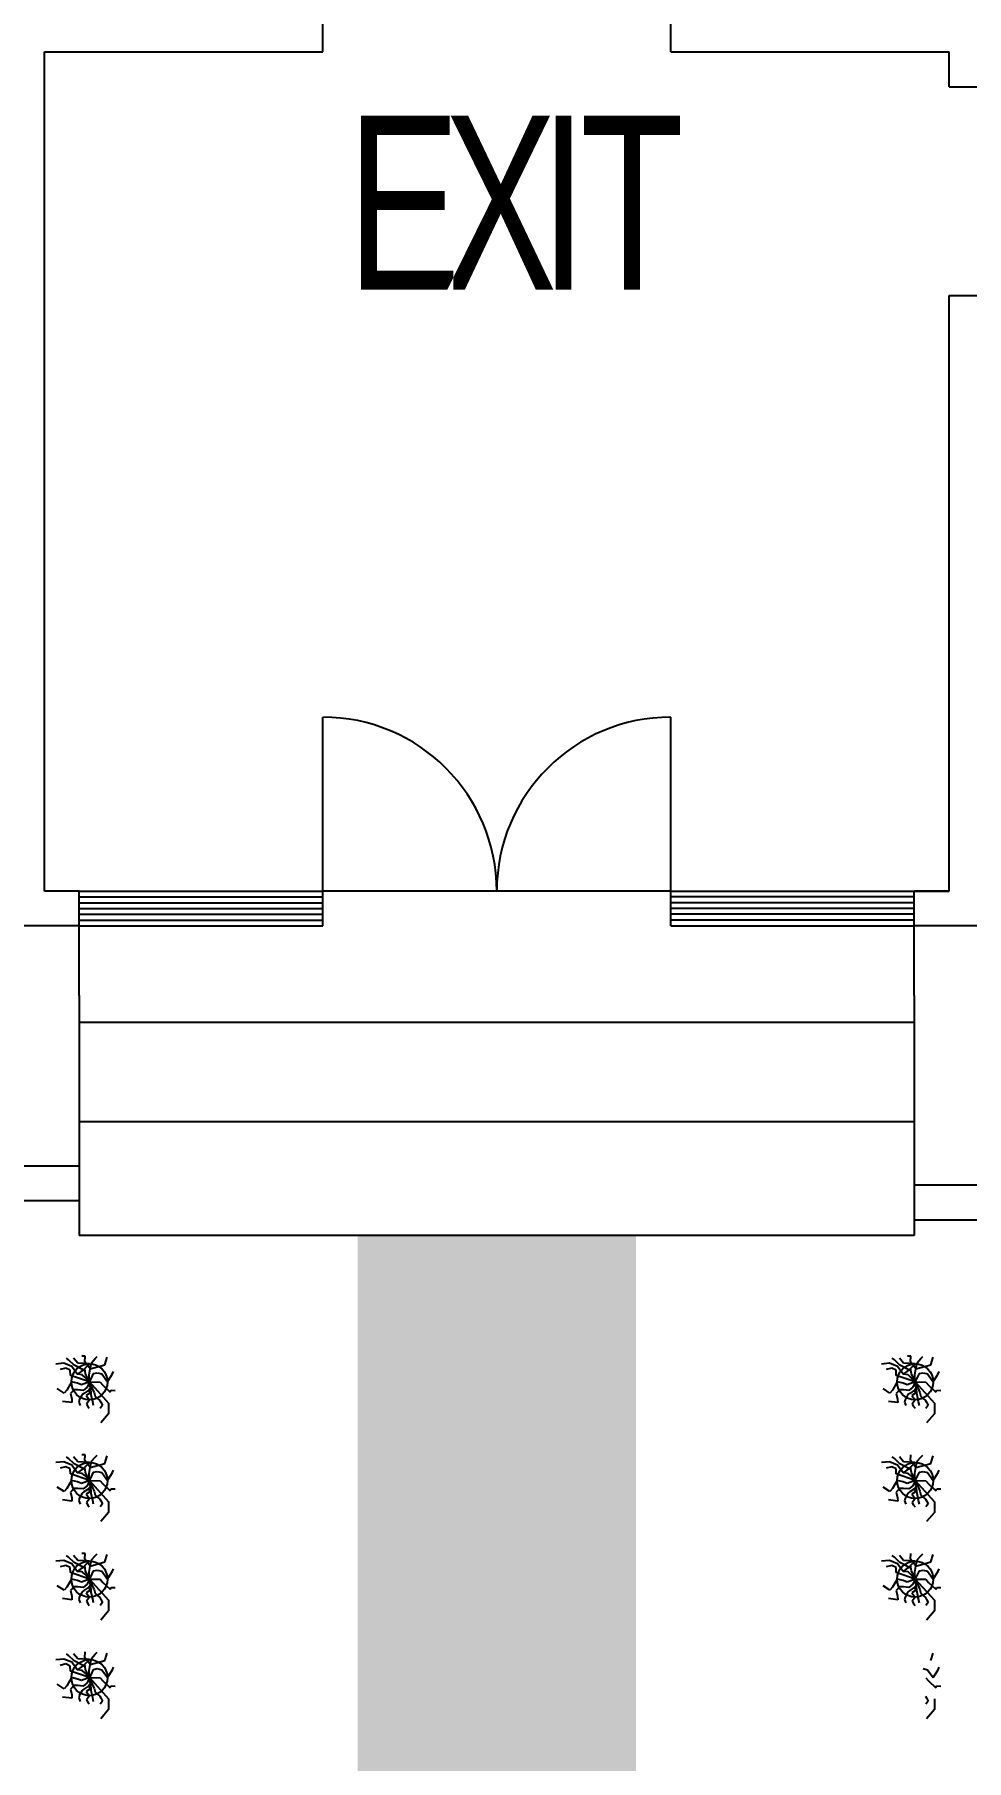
# Model space of a CAD drawing. Header units: inches. Extents: x 8624 to 20537, y 780 to 7738.
# Drawn here: x 17703.2 to 17864, y 1469.7 to 1767.3 of the extents above; entities that cross this region are included whole.
import ezdxf

# ---------------------------------------------------------------- set-up
doc = ezdxf.new("R2010")
doc.units = ezdxf.units.IN
doc.header["$MEASUREMENT"] = 0
doc.styles.get("Standard").update_dxf_attribs({"font": 'arial.ttf'})

msp = doc.modelspace()

# ---------------------------------------------------------------- hatches: boundary and pattern name
h = msp.add_hatch()
h.set_pattern_fill('GRAVEL', color=4, scale=10)
h.set_pattern_definition([(228.012788, (13431.6566, 10), (-80, -90), [1.34536, -133.19088]), (184.969741, (13430.75658, 9), (120, 10), [2.30868, -228.559248]), (132.510447, (13428.4566, 8.8), (100, -110), [1.62788, -161.160326]), (267.273689, (13424.5566, 6.3), (10, 200), [2.10238, -208.13558]), (292.833654, (13424.4566, 4.2), (-50, 120), [2.06155, -204.093731]), (357.273689, (13425.2566, 2.3), (-200, 10), [2.10238, -208.13558]), (37.6942405, (13427.35658, 2.2), (-130, -100), [2.78029, -275.248485]), (72.255328, (13429.55658, 3.9), (70, 220), [2.62488, -259.863215]), (121.429566, (13430.3566, 6.4), (-80, 130), [2.1095, -208.840731]), (175.236358, (13429.2566, 8.2), (110, -10), [2.40832, -118.007626]), (222.397438, (13426.85658, 8.4), (-120, -110), [3.11448, -308.33375]), (138.814075, (13434.4566, 6.2), (-70, 60), [1.06301, -105.238448]), (171.469234, (13433.6566, 6.9), (130, -20), [2.02237, -200.215114]), (225, (13431.6566, 7.2), (-1e-15, -10), [1.41421, -12.727926]), (203.19859, (13430.9566, 8.4), (50, 20), [0.76158, -75.39615]), (291.80141, (13430.2566, 8.1), (-10, 30), [1.07703, -52.774618]), (30.963757, (13430.6566, 7.1), (30, 20), [1.74929, -56.56023]), (161.56505, (13432.1566, 8), (20, -10), [1.26491, -30.357867]), (16.38954, (13424.4566, 8.1), (100, 30), [1.772, -175.428451]), (70.346176, (13426.1566, 8.6), (-40, -110), [1.48661, -147.174077]), (293.19859, (13432.1566, 10), (-20, 50), [1.52315, -74.63458]), (343.61046, (13432.7566, 8.6), (-100, 30), [1.772, -175.428451]), (339.443955, (13424.4566, 1.9), (-50, 20), [1.7088, -83.731237]), (294.77514, (13426.0566, 1.3), (-50, 110), [1.43178, -141.74643]), (66.80141, (13432.2566, 0), (20, 50), [1.52315, -74.63458]), (17.354025, (13432.8566, 1.4), (-130, -40), [1.67631, -165.954236]), (69.443955, (13427.3566, 0), (-20, -50), [0.8544, -84.585637]), (101.309932, (13431.6566, 0), (-10, 40), [0.5099, -50.480295]), (165.963757, (13431.5566, 0.5), (30, -10), [2.06155, -39.169506]), (186.009006, (13429.5566, 1), (100, 10), [1.9105, -189.139232]), (303.69007, (13430.6566, 6.2), (-10, 20), [1.44222, -34.613293]), (353.157227, (13431.45658, 5), (170, -20), [2.51794, -249.275626]), (60.945396, (13433.9566, 4.7), (-40, -70), [1.02956, -101.926741]), (90, (13434.457, 5.6), (-10, 10), [0.6, -9.4]), (120.256437, (13429.3566, 1.3), (40, -70), [1.38924, -137.5352]), (48.012788, (13428.6566, 2.5), (80, 90), [2.69072, -131.84552]), (0, (13430.457, 4.5), (10, 10), [2.6, -7.4]), (325.304846, (13433.0566, 4.5), (100, -70), [1.58114, -156.532743]), (254.054604, (13434.3566, 3.6), (-10, -40), [1.45602, -71.345079]), (207.645975, (13433.95658, 2.2), (-190, -100), [2.37065, -234.694742]), (175.426079, (13431.85658, 1.1), (-130, 10), [2.50799, -248.290734])])
h.paths.add_polyline_path([(17806.96, 1560.2), (17758.96, 1560.2), (17758.96, 1334.5), (17806.96, 1334.5)])

# ---------------------------------------------------------------- linework, layer by layer
for p, q in [((17752.96, 1764.32), (17752.96, 1770.32)), ((17812.96, 1764.32), (17812.96, 1770.32)), ((17704.96, 1619.61), (17704.96, 1764.32)), ((17704.96, 1764.32), (17752.96, 1764.32)), ((17812.96, 1764.32), (17860.96, 1764.32)), ((17860.96, 1758.32), (17860.96, 1764.32)), ((17860.96, 1758.32), (17866.96, 1758.32)), ((17860.96, 1619.61), (17860.96, 1722.32)), ((17860.96, 1722.32), (17866.96, 1722.32)), ((17710.96, 1619.61), (17704.96, 1619.61)), ((17710.96, 1619.61), (17704.96, 1619.61)), ((17710.96, 1619.61), (17752.96, 1619.61)), ((17710.96, 1613.61), (17710.96, 1619.61)), ((17752.96, 1613.61), (17752.96, 1619.61)), ((17812.96, 1613.61), (17812.96, 1619.61)), ((17812.96, 1619.61), (17857.96, 1619.61)), ((17860.96, 1619.61), (17854.96, 1619.61)), ((17854.96, 1619.61), (17860.96, 1619.61)), ((17854.96, 1613.61), (17854.96, 1619.61)), ((17710.96, 1618.61), (17752.96, 1618.61)), ((17710.96, 1617.61), (17752.96, 1617.61)), ((17710.96, 1616.61), (17752.96, 1616.61)), ((17854.96, 1618.61), (17812.96, 1618.61)), ((17854.96, 1617.61), (17812.96, 1617.61)), ((17854.96, 1616.61), (17812.96, 1616.61)), ((17710.96, 1613.61), (17536.96, 1613.61)), ((17710.96, 1615.61), (17752.96, 1615.61)), ((17710.96, 1614.61), (17752.96, 1614.61)), ((17710.96, 1601.61), (17710.96, 1613.61)), ((17710.96, 1613.61), (17752.96, 1613.61)), ((17854.96, 1615.61), (17812.96, 1615.61)), ((17854.96, 1614.61), (17812.96, 1614.61)), ((17812.96, 1613.61), (17854.96, 1613.61)), ((18034.96, 1613.61), (17854.96, 1613.61)), ((17854.96, 1601.61), (17854.96, 1613.61)), ((17710.96, 1601.61), (17710.96, 1560.2)), ((17854.96, 1601.61), (17854.96, 1560.2)), ((17854.96, 1596.96), (17710.96, 1596.96)), ((17854.96, 1579.81), (17710.96, 1579.81)), ((17710.96, 1572.2), (17536.96, 1572.2)), ((18034.96, 1568.91), (17854.96, 1568.91)), ((17710.96, 1566.2), (17530.96, 1566.2)), ((17854.96, 1562.91), (18034.96, 1562.91)), ((17854.96, 1560.2), (17710.96, 1560.2))]:
    msp.add_line(p, q)
at = {"color": 1}
for p, q in [((17752.96, 1619.61), (17752.96, 1649.61)), ((17812.96, 1619.61), (17812.96, 1649.61)), ((17812.96, 1619.61), (17752.96, 1619.61))]:
    msp.add_line(p, q, dxfattribs=at)
at = {"color": 3}
msp.add_line((17833.96, 1560.2), (17731.96, 1560.2), dxfattribs=at)
msp.add_line((17833.96, 1560.2), (17731.96, 1560.2), dxfattribs=at)
at = {"color": 114}
for p, q in [((17709.13, 1538.77), (17708.75, 1539.06)), ((17710.08, 1537.86), (17709.13, 1538.77)), ((17710.71, 1538.2), (17710, 1539.06)), ((17710, 1539.06), (17710, 1539.06)), ((17711.97, 1539.41), (17711.4, 1539.41)), ((17711.92, 1538.42), (17711.97, 1539.41)), ((17713.06, 1538.28), (17713.69, 1539)), ((17713.69, 1539), (17714.05, 1539.35)), ((17715.4, 1537.92), (17715.8, 1539.22)), ((17851.53, 1538.77), (17851.15, 1539.06)), ((17852.48, 1537.86), (17851.53, 1538.77)), ((17853.1, 1538.2), (17852.39, 1539.06)), ((17852.39, 1539.06), (17852.39, 1539.06)), ((17854.37, 1539.41), (17853.8, 1539.41)), ((17854.32, 1538.42), (17854.37, 1539.41)), ((17855.46, 1538.28), (17856.09, 1539)), ((17856.09, 1539), (17856.45, 1539.35)), ((17857.8, 1537.92), (17858.19, 1539.22)), ((17708.3, 1538.18), (17706.93, 1538.06)), ((17708.67, 1537.34), (17707.7, 1537.1)), ((17709.67, 1537.63), (17708.3, 1538.18)), ((17709.42, 1536.98), (17708.67, 1537.34)), ((17709.44, 1536.1), (17709.42, 1536.98)), ((17712.71, 1534.98), (17709.44, 1536.1)), ((17710.62, 1536.31), (17709.67, 1537.63)), ((17711.28, 1537.22), (17710.08, 1537.86)), ((17711.29, 1536.78), (17710.62, 1536.31)), ((17711.48, 1536.2), (17710.62, 1536.31)), ((17712.71, 1538.09), (17710.71, 1538.2)), ((17711.77, 1537), (17711.28, 1537.22)), ((17711.77, 1537), (17711.29, 1536.78)), ((17711.9, 1535.82), (17711.48, 1536.2)), ((17711.9, 1537.29), (17712.71, 1538.09)), ((17712.06, 1536.38), (17711.9, 1537.29)), ((17712.71, 1534.98), (17711.9, 1535.82)), ((17712.54, 1537.62), (17711.92, 1538.42)), ((17712.71, 1534.98), (17712.06, 1536.38)), ((17712.82, 1537.23), (17712.54, 1537.62)), ((17712.66, 1536.16), (17712.82, 1537.23)), ((17712.71, 1534.98), (17712.66, 1536.16)), ((17712.82, 1537.23), (17713.06, 1538.28)), ((17712.82, 1537.23), (17715.4, 1537.92)), ((17713.01, 1535.49), (17713.43, 1536.4)), ((17713.43, 1536.4), (17714.08, 1536.54)), ((17714.08, 1536.54), (17714.83, 1536.35)), ((17714.83, 1536.35), (17715.82, 1534.98)), ((17715.82, 1534.98), (17716.7, 1536.34)), ((17716.7, 1536.34), (17716.85, 1536.76)), ((17850.7, 1538.18), (17849.33, 1538.06)), ((17851.07, 1537.34), (17850.1, 1537.1)), ((17852.07, 1537.63), (17850.7, 1538.18)), ((17851.81, 1536.98), (17851.07, 1537.34)), ((17851.83, 1536.1), (17851.81, 1536.98)), ((17855.11, 1534.98), (17851.83, 1536.1)), ((17853.02, 1536.31), (17852.07, 1537.63)), ((17853.68, 1537.22), (17852.48, 1537.86)), ((17853.69, 1536.78), (17853.02, 1536.31)), ((17853.88, 1536.2), (17853.02, 1536.31)), ((17855.11, 1538.09), (17853.1, 1538.2)), ((17854.17, 1537), (17853.68, 1537.22)), ((17854.17, 1537), (17853.69, 1536.78)), ((17854.3, 1535.82), (17853.88, 1536.2)), ((17854.3, 1537.29), (17855.11, 1538.09)), ((17854.46, 1536.38), (17854.3, 1537.29)), ((17855.11, 1534.98), (17854.3, 1535.82)), ((17854.94, 1537.62), (17854.32, 1538.42)), ((17855.11, 1534.98), (17854.46, 1536.38)), ((17855.22, 1537.23), (17854.94, 1537.62)), ((17855.06, 1536.16), (17855.22, 1537.23)), ((17855.11, 1534.98), (17855.06, 1536.16)), ((17855.22, 1537.23), (17855.46, 1538.28)), ((17855.22, 1537.23), (17857.8, 1537.92)), ((17855.4, 1535.49), (17855.83, 1536.4)), ((17855.83, 1536.4), (17856.48, 1536.54)), ((17856.48, 1536.54), (17857.23, 1536.35)), ((17857.23, 1536.35), (17858.22, 1534.98)), ((17858.22, 1534.98), (17859.1, 1536.34)), ((17859.1, 1536.34), (17859.25, 1536.76)), ((17708.35, 1533.06), (17707.18, 1533.83)), ((17708.81, 1533.57), (17708.35, 1533.06)), ((17709.6, 1534.98), (17708.81, 1533.57)), ((17710.01, 1533.61), (17709.45, 1532.98)), ((17709.45, 1532.98), (17709.69, 1532)), ((17710.66, 1534.73), (17709.6, 1534.98)), ((17710.72, 1533.61), (17710.01, 1533.61)), ((17711.35, 1534.46), (17710.66, 1534.73)), ((17711.64, 1533.52), (17710.72, 1533.61)), ((17711.44, 1532.78), (17710.96, 1531.88)), ((17712.71, 1534.98), (17711.35, 1534.46)), ((17711.78, 1533), (17711.44, 1532.78)), ((17712.32, 1534.07), (17711.64, 1533.52)), ((17712.6, 1533.56), (17711.78, 1533)), ((17712.76, 1533.02), (17712.14, 1532.61)), ((17712.71, 1534.98), (17712.32, 1534.07)), ((17712.92, 1533.94), (17712.6, 1533.56)), ((17712.6, 1533.56), (17712.76, 1533.02)), ((17712.71, 1534.98), (17713.01, 1535.49)), ((17712.71, 1534.98), (17716.03, 1531.32)), ((17712.71, 1534.98), (17714.56, 1534.94)), ((17712.71, 1534.98), (17712.92, 1533.94)), ((17712.71, 1534.98), (17712.71, 1534.98)), ((17712.71, 1534.98), (17713.32, 1533.57)), ((17713.01, 1533.19), (17712.71, 1534.98)), ((17713.04, 1532.72), (17713.01, 1533.19)), ((17713.32, 1533.57), (17713.54, 1533.16)), ((17713.54, 1533.16), (17713.69, 1532.47)), ((17714.56, 1534.94), (17715.01, 1534.4)), ((17715.01, 1534.4), (17716.27, 1533.22)), ((17716.27, 1533.22), (17716.44, 1533.55)), ((17716.44, 1533.55), (17717.16, 1533.51)), ((17850.75, 1533.06), (17849.57, 1533.83)), ((17851.21, 1533.57), (17850.75, 1533.06)), ((17852, 1534.98), (17851.21, 1533.57)), ((17852.41, 1533.61), (17851.85, 1532.98)), ((17851.85, 1532.98), (17852.09, 1532)), ((17853.06, 1534.73), (17852, 1534.98)), ((17853.11, 1533.61), (17852.41, 1533.61)), ((17853.75, 1534.46), (17853.06, 1534.73)), ((17854.04, 1533.52), (17853.11, 1533.61)), ((17853.83, 1532.78), (17853.36, 1531.88)), ((17855.11, 1534.98), (17853.75, 1534.46)), ((17854.18, 1533), (17853.83, 1532.78)), ((17854.72, 1534.07), (17854.04, 1533.52)), ((17855, 1533.56), (17854.18, 1533)), ((17855.16, 1533.02), (17854.54, 1532.61)), ((17855.11, 1534.98), (17854.72, 1534.07)), ((17855.31, 1533.94), (17855, 1533.56)), ((17855, 1533.56), (17855.16, 1533.02)), ((17855.11, 1534.98), (17855.4, 1535.49)), ((17855.11, 1534.98), (17858.42, 1531.32)), ((17855.11, 1534.98), (17856.96, 1534.94)), ((17855.11, 1534.98), (17855.31, 1533.94)), ((17855.11, 1534.98), (17855.11, 1534.98)), ((17855.11, 1534.98), (17855.72, 1533.57)), ((17855.41, 1533.19), (17855.11, 1534.98)), ((17855.44, 1532.72), (17855.41, 1533.19)), ((17855.72, 1533.57), (17855.94, 1533.16)), ((17855.94, 1533.16), (17856.08, 1532.47)), ((17856.96, 1534.94), (17857.41, 1534.4)), ((17857.41, 1534.4), (17858.67, 1533.22)), ((17858.67, 1533.22), (17858.83, 1533.55)), ((17858.83, 1533.55), (17859.56, 1533.51)), ((17709.71, 1531.42), (17708.1, 1531.62)), ((17709.69, 1532), (17709.71, 1531.42)), ((17710.92, 1531.71), (17710.87, 1531.47)), ((17710.87, 1531.47), (17711.12, 1530.88)), ((17710.96, 1531.88), (17710.92, 1531.71)), ((17712.14, 1532.61), (17712.71, 1531.87)), ((17712.71, 1531.87), (17712.21, 1531.15)), ((17712.21, 1531.15), (17712.43, 1530.74)), ((17712.43, 1530.74), (17712.68, 1530.44)), ((17713.31, 1531.53), (17713.04, 1532.72)), ((17713.43, 1530.88), (17713.31, 1531.53)), ((17713.69, 1532.47), (17714.49, 1531.78)), ((17714.49, 1531.78), (17714.68, 1531.48)), ((17714.96, 1530.95), (17714.55, 1530.41)), ((17714.68, 1531.48), (17714.96, 1530.95)), ((17716.03, 1531.32), (17716.03, 1529.48)), ((17852.11, 1531.42), (17850.5, 1531.62)), ((17852.09, 1532), (17852.11, 1531.42)), ((17853.31, 1531.71), (17853.27, 1531.47)), ((17853.27, 1531.47), (17853.52, 1530.88)), ((17853.36, 1531.88), (17853.31, 1531.71)), ((17854.54, 1532.61), (17855.11, 1531.87)), ((17855.11, 1531.87), (17854.61, 1531.15)), ((17854.61, 1531.15), (17854.83, 1530.74)), ((17854.83, 1530.74), (17855.08, 1530.44)), ((17855.71, 1531.53), (17855.44, 1532.72)), ((17855.83, 1530.88), (17855.71, 1531.53)), ((17856.08, 1532.47), (17856.89, 1531.78)), ((17856.89, 1531.78), (17857.08, 1531.48)), ((17857.36, 1530.95), (17856.95, 1530.41)), ((17857.08, 1531.48), (17857.36, 1530.95)), ((17858.42, 1531.32), (17858.42, 1529.48)), ((17716.03, 1529.48), (17714.69, 1527.89)), ((17858.42, 1529.48), (17857.08, 1527.89)), ((17708.3, 1521.18), (17706.93, 1521.06)), ((17709.67, 1520.63), (17708.3, 1521.18)), ((17709.13, 1521.77), (17708.75, 1522.06)), ((17710.08, 1520.86), (17709.13, 1521.77)), ((17710.71, 1521.2), (17710, 1522.06)), ((17710, 1522.06), (17710, 1522.06)), ((17711.28, 1520.22), (17710.08, 1520.86)), ((17712.71, 1521.09), (17710.71, 1521.2)), ((17711.97, 1522.41), (17711.4, 1522.41)), ((17711.9, 1520.29), (17712.71, 1521.09)), ((17711.92, 1521.42), (17711.97, 1522.41)), ((17712.54, 1520.62), (17711.92, 1521.42)), ((17712.82, 1520.23), (17713.06, 1521.28)), ((17712.82, 1520.23), (17715.4, 1520.92)), ((17713.06, 1521.28), (17713.69, 1522)), ((17713.69, 1522), (17714.05, 1522.35)), ((17715.4, 1520.92), (17715.8, 1522.22)), ((17850.7, 1521.18), (17849.33, 1521.06)), ((17852.07, 1520.63), (17850.7, 1521.18)), ((17851.53, 1521.77), (17851.15, 1522.06)), ((17852.48, 1520.86), (17851.53, 1521.77)), ((17853.1, 1521.2), (17852.39, 1522.06)), ((17852.39, 1522.06), (17852.39, 1522.06)), ((17853.68, 1520.22), (17852.48, 1520.86)), ((17855.11, 1521.09), (17853.1, 1521.2)), ((17854.3, 1520.29), (17855.11, 1521.09)), ((17854.32, 1521.42), (17854.37, 1522.41)), ((17854.94, 1520.62), (17854.32, 1521.42)), ((17855.22, 1520.23), (17855.46, 1521.28)), ((17855.22, 1520.23), (17857.8, 1520.92)), ((17855.46, 1521.28), (17856.09, 1522)), ((17856.09, 1522), (17856.45, 1522.35)), ((17857.8, 1520.92), (17858.19, 1522.22)), ((17708.67, 1520.34), (17707.7, 1520.1)), ((17709.42, 1519.98), (17708.67, 1520.34)), ((17709.6, 1517.98), (17708.81, 1516.57)), ((17709.44, 1519.1), (17709.42, 1519.98)), ((17712.71, 1517.98), (17709.44, 1519.1)), ((17710.66, 1517.73), (17709.6, 1517.98)), ((17710.62, 1519.31), (17709.67, 1520.63)), ((17711.29, 1519.78), (17710.62, 1519.31)), ((17711.48, 1519.2), (17710.62, 1519.31)), ((17711.77, 1520), (17711.28, 1520.22)), ((17711.77, 1520), (17711.29, 1519.78)), ((17712.71, 1517.98), (17711.35, 1517.46)), ((17711.9, 1518.82), (17711.48, 1519.2)), ((17712.06, 1519.38), (17711.9, 1520.29)), ((17712.71, 1517.98), (17711.9, 1518.82)), ((17712.71, 1517.98), (17712.06, 1519.38)), ((17712.71, 1517.98), (17712.32, 1517.07)), ((17712.82, 1520.23), (17712.54, 1520.62)), ((17712.66, 1519.16), (17712.82, 1520.23)), ((17712.71, 1517.98), (17712.66, 1519.16)), ((17712.71, 1517.98), (17713.01, 1518.49)), ((17712.71, 1517.98), (17716.03, 1514.32)), ((17712.71, 1517.98), (17714.56, 1517.94)), ((17712.71, 1517.98), (17712.92, 1516.94)), ((17712.71, 1517.98), (17712.71, 1517.98)), ((17712.71, 1517.98), (17713.32, 1516.57)), ((17713.01, 1516.19), (17712.71, 1517.98)), ((17713.01, 1518.49), (17713.43, 1519.4)), ((17713.43, 1519.4), (17714.08, 1519.54)), ((17714.08, 1519.54), (17714.83, 1519.35)), ((17714.56, 1517.94), (17715.01, 1517.4)), ((17714.83, 1519.35), (17715.82, 1517.98)), ((17715.82, 1517.98), (17716.7, 1519.34)), ((17716.7, 1519.34), (17716.85, 1519.76)), ((17851.07, 1520.34), (17850.1, 1520.1)), ((17851.81, 1519.98), (17851.07, 1520.34)), ((17852, 1517.98), (17851.21, 1516.57)), ((17851.83, 1519.1), (17851.81, 1519.98)), ((17855.11, 1517.98), (17851.83, 1519.1)), ((17853.06, 1517.73), (17852, 1517.98)), ((17853.02, 1519.31), (17852.07, 1520.63)), ((17853.69, 1519.78), (17853.02, 1519.31)), ((17853.88, 1519.2), (17853.02, 1519.31)), ((17854.17, 1520), (17853.68, 1520.22)), ((17854.17, 1520), (17853.69, 1519.78)), ((17855.11, 1517.98), (17853.75, 1517.46)), ((17854.3, 1518.82), (17853.88, 1519.2)), ((17854.46, 1519.38), (17854.3, 1520.29)), ((17855.11, 1517.98), (17854.3, 1518.82)), ((17855.11, 1517.98), (17854.46, 1519.38)), ((17855.11, 1517.98), (17854.72, 1517.07)), ((17855.22, 1520.23), (17854.94, 1520.62)), ((17855.06, 1519.16), (17855.22, 1520.23)), ((17855.11, 1517.98), (17855.06, 1519.16)), ((17855.11, 1517.98), (17855.4, 1518.49)), ((17855.11, 1517.98), (17858.42, 1514.32)), ((17855.11, 1517.98), (17856.96, 1517.94)), ((17855.11, 1517.98), (17855.31, 1516.94)), ((17855.11, 1517.98), (17855.11, 1517.98)), ((17855.11, 1517.98), (17855.72, 1516.57)), ((17855.41, 1516.19), (17855.11, 1517.98)), ((17855.4, 1518.49), (17855.83, 1519.4)), ((17855.83, 1519.4), (17856.48, 1519.54)), ((17856.48, 1519.54), (17857.23, 1519.35)), ((17856.96, 1517.94), (17857.41, 1517.4)), ((17857.23, 1519.35), (17858.22, 1517.98)), ((17858.22, 1517.98), (17859.1, 1519.34)), ((17859.1, 1519.34), (17859.25, 1519.76)), ((17708.35, 1516.06), (17707.18, 1516.83)), ((17708.81, 1516.57), (17708.35, 1516.06)), ((17710.01, 1516.61), (17709.45, 1515.98)), ((17709.45, 1515.98), (17709.69, 1515)), ((17709.69, 1515), (17709.71, 1514.42)), ((17710.72, 1516.61), (17710.01, 1516.61)), ((17711.35, 1517.46), (17710.66, 1517.73)), ((17711.64, 1516.52), (17710.72, 1516.61)), ((17711.44, 1515.78), (17710.96, 1514.88)), ((17711.78, 1516), (17711.44, 1515.78)), ((17712.32, 1517.07), (17711.64, 1516.52)), ((17712.6, 1516.56), (17711.78, 1516)), ((17712.76, 1516.02), (17712.14, 1515.61)), ((17712.14, 1515.61), (17712.71, 1514.87)), ((17712.92, 1516.94), (17712.6, 1516.56)), ((17712.6, 1516.56), (17712.76, 1516.02)), ((17713.04, 1515.72), (17713.01, 1516.19)), ((17713.31, 1514.53), (17713.04, 1515.72)), ((17713.32, 1516.57), (17713.54, 1516.16)), ((17713.54, 1516.16), (17713.69, 1515.47)), ((17713.69, 1515.47), (17714.49, 1514.78)), ((17715.01, 1517.4), (17716.27, 1516.22)), ((17716.27, 1516.22), (17716.44, 1516.55)), ((17716.44, 1516.55), (17717.16, 1516.51)), ((17850.75, 1516.06), (17849.57, 1516.83)), ((17851.21, 1516.57), (17850.75, 1516.06)), ((17852.41, 1516.61), (17851.85, 1515.98)), ((17851.85, 1515.98), (17852.09, 1515)), ((17852.09, 1515), (17852.11, 1514.42)), ((17853.11, 1516.61), (17852.41, 1516.61)), ((17853.75, 1517.46), (17853.06, 1517.73)), ((17854.04, 1516.52), (17853.11, 1516.61)), ((17853.83, 1515.78), (17853.36, 1514.88)), ((17854.18, 1516), (17853.83, 1515.78)), ((17854.72, 1517.07), (17854.04, 1516.52)), ((17855, 1516.56), (17854.18, 1516)), ((17855.16, 1516.02), (17854.54, 1515.61)), ((17854.54, 1515.61), (17855.11, 1514.87)), ((17855.31, 1516.94), (17855, 1516.56)), ((17855, 1516.56), (17855.16, 1516.02)), ((17855.44, 1515.72), (17855.41, 1516.19)), ((17855.71, 1514.53), (17855.44, 1515.72)), ((17855.72, 1516.57), (17855.94, 1516.16)), ((17855.94, 1516.16), (17856.08, 1515.47)), ((17856.08, 1515.47), (17856.89, 1514.78)), ((17857.41, 1517.4), (17858.67, 1516.22)), ((17858.67, 1516.22), (17858.83, 1516.55)), ((17858.83, 1516.55), (17859.56, 1516.51)), ((17709.71, 1514.42), (17708.1, 1514.62)), ((17710.92, 1514.71), (17710.87, 1514.47)), ((17710.87, 1514.47), (17711.12, 1513.88)), ((17710.96, 1514.88), (17710.92, 1514.71)), ((17712.71, 1514.87), (17712.21, 1514.15)), ((17712.21, 1514.15), (17712.43, 1513.74)), ((17712.43, 1513.74), (17712.68, 1513.44)), ((17713.43, 1513.88), (17713.31, 1514.53)), ((17714.49, 1514.78), (17714.68, 1514.48)), ((17714.96, 1513.95), (17714.55, 1513.41)), ((17714.68, 1514.48), (17714.96, 1513.95)), ((17716.03, 1512.48), (17714.69, 1510.89)), ((17716.03, 1514.32), (17716.03, 1512.48)), ((17852.11, 1514.42), (17850.5, 1514.62)), ((17853.31, 1514.71), (17853.27, 1514.47)), ((17853.27, 1514.47), (17853.52, 1513.88)), ((17853.36, 1514.88), (17853.31, 1514.71)), ((17855.11, 1514.87), (17854.61, 1514.15)), ((17854.61, 1514.15), (17854.83, 1513.74)), ((17854.83, 1513.74), (17855.08, 1513.44)), ((17855.83, 1513.88), (17855.71, 1514.53)), ((17856.89, 1514.78), (17857.08, 1514.48)), ((17857.36, 1513.95), (17856.95, 1513.41)), ((17857.08, 1514.48), (17857.36, 1513.95)), ((17858.42, 1512.48), (17857.08, 1510.89)), ((17858.42, 1514.32), (17858.42, 1512.48)), ((17708.3, 1504.18), (17706.93, 1504.06)), ((17708.67, 1503.34), (17707.7, 1503.1)), ((17709.67, 1503.63), (17708.3, 1504.18)), ((17709.42, 1502.98), (17708.67, 1503.34)), ((17709.13, 1504.77), (17708.75, 1505.06)), ((17710.08, 1503.86), (17709.13, 1504.77)), ((17710.62, 1502.31), (17709.67, 1503.63)), ((17710.71, 1504.2), (17710, 1505.06)), ((17710, 1505.06), (17710, 1505.06)), ((17711.28, 1503.22), (17710.08, 1503.86)), ((17712.71, 1504.09), (17710.71, 1504.2)), ((17711.77, 1503), (17711.28, 1503.22)), ((17711.77, 1503), (17711.29, 1502.78)), ((17711.97, 1505.41), (17711.4, 1505.41)), ((17711.9, 1503.29), (17712.71, 1504.09)), ((17712.06, 1502.38), (17711.9, 1503.29)), ((17711.92, 1504.42), (17711.97, 1505.41)), ((17712.54, 1503.62), (17711.92, 1504.42)), ((17712.82, 1503.23), (17712.54, 1503.62)), ((17712.66, 1502.16), (17712.82, 1503.23)), ((17712.82, 1503.23), (17713.06, 1504.28)), ((17712.82, 1503.23), (17715.4, 1503.92)), ((17713.06, 1504.28), (17713.69, 1505)), ((17713.69, 1505), (17714.05, 1505.35)), ((17715.4, 1503.92), (17715.8, 1505.22)), ((17850.7, 1504.18), (17849.33, 1504.06)), ((17851.07, 1503.34), (17850.1, 1503.1)), ((17852.07, 1503.63), (17850.7, 1504.18)), ((17851.81, 1502.98), (17851.07, 1503.34)), ((17851.53, 1504.77), (17851.15, 1505.06)), ((17852.48, 1503.86), (17851.53, 1504.77)), ((17853.02, 1502.31), (17852.07, 1503.63)), ((17853.1, 1504.2), (17852.39, 1505.06)), ((17852.39, 1505.06), (17852.39, 1505.06)), ((17853.68, 1503.22), (17852.48, 1503.86)), ((17855.11, 1504.09), (17853.1, 1504.2)), ((17854.17, 1503), (17853.68, 1503.22)), ((17854.17, 1503), (17853.69, 1502.78)), ((17854.3, 1503.29), (17855.11, 1504.09)), ((17854.46, 1502.38), (17854.3, 1503.29)), ((17854.32, 1504.42), (17854.37, 1505.41)), ((17854.94, 1503.62), (17854.32, 1504.42)), ((17855.22, 1503.23), (17854.94, 1503.62)), ((17855.06, 1502.16), (17855.22, 1503.23)), ((17855.22, 1503.23), (17855.46, 1504.28)), ((17855.22, 1503.23), (17857.8, 1503.92)), ((17855.46, 1504.28), (17856.09, 1505)), ((17856.09, 1505), (17856.45, 1505.35)), ((17857.8, 1503.92), (17858.19, 1505.22)), ((17709.6, 1500.98), (17708.81, 1499.57)), ((17709.44, 1502.1), (17709.42, 1502.98)), ((17712.71, 1500.98), (17709.44, 1502.1)), ((17710.66, 1500.73), (17709.6, 1500.98)), ((17711.29, 1502.78), (17710.62, 1502.31)), ((17711.48, 1502.2), (17710.62, 1502.31)), ((17711.35, 1500.46), (17710.66, 1500.73)), ((17712.71, 1500.98), (17711.35, 1500.46)), ((17711.9, 1501.82), (17711.48, 1502.2)), ((17712.32, 1500.07), (17711.64, 1499.52)), ((17712.71, 1500.98), (17711.9, 1501.82)), ((17712.71, 1500.98), (17712.06, 1502.38)), ((17712.71, 1500.98), (17712.32, 1500.07)), ((17712.71, 1500.98), (17712.66, 1502.16)), ((17712.71, 1500.98), (17713.01, 1501.49)), ((17712.71, 1500.98), (17716.03, 1497.32)), ((17712.71, 1500.98), (17714.56, 1500.94)), ((17712.71, 1500.98), (17712.92, 1499.94)), ((17712.71, 1500.98), (17712.71, 1500.98)), ((17712.71, 1500.98), (17713.32, 1499.57)), ((17713.01, 1499.19), (17712.71, 1500.98)), ((17713.01, 1501.49), (17713.43, 1502.4)), ((17713.43, 1502.4), (17714.08, 1502.54)), ((17714.08, 1502.54), (17714.83, 1502.35)), ((17714.56, 1500.94), (17715.01, 1500.4)), ((17714.83, 1502.35), (17715.82, 1500.98)), ((17715.01, 1500.4), (17716.27, 1499.22)), ((17715.82, 1500.98), (17716.7, 1502.34)), ((17716.7, 1502.34), (17716.85, 1502.76)), ((17852, 1500.98), (17851.21, 1499.57)), ((17851.83, 1502.1), (17851.81, 1502.98)), ((17855.11, 1500.98), (17851.83, 1502.1)), ((17853.06, 1500.73), (17852, 1500.98)), ((17853.69, 1502.78), (17853.02, 1502.31)), ((17853.88, 1502.2), (17853.02, 1502.31)), ((17853.75, 1500.46), (17853.06, 1500.73)), ((17855.11, 1500.98), (17853.75, 1500.46)), ((17854.3, 1501.82), (17853.88, 1502.2)), ((17854.72, 1500.07), (17854.04, 1499.52)), ((17855.11, 1500.98), (17854.3, 1501.82)), ((17855.11, 1500.98), (17854.46, 1502.38)), ((17855.11, 1500.98), (17854.72, 1500.07)), ((17855.11, 1500.98), (17855.06, 1502.16)), ((17855.11, 1500.98), (17855.4, 1501.49)), ((17855.11, 1500.98), (17858.42, 1497.32)), ((17855.11, 1500.98), (17856.96, 1500.94)), ((17855.11, 1500.98), (17855.31, 1499.94)), ((17855.11, 1500.98), (17855.11, 1500.98)), ((17855.11, 1500.98), (17855.72, 1499.57)), ((17855.41, 1499.19), (17855.11, 1500.98)), ((17855.4, 1501.49), (17855.83, 1502.4)), ((17855.83, 1502.4), (17856.48, 1502.54)), ((17856.48, 1502.54), (17857.23, 1502.35)), ((17856.96, 1500.94), (17857.41, 1500.4)), ((17857.23, 1502.35), (17858.22, 1500.98)), ((17857.41, 1500.4), (17858.67, 1499.22)), ((17858.22, 1500.98), (17859.1, 1502.34)), ((17859.1, 1502.34), (17859.25, 1502.76)), ((17708.35, 1499.06), (17707.18, 1499.83)), ((17709.71, 1497.42), (17708.1, 1497.62)), ((17708.81, 1499.57), (17708.35, 1499.06)), ((17710.01, 1499.61), (17709.45, 1498.98)), ((17709.45, 1498.98), (17709.69, 1498)), ((17709.69, 1498), (17709.71, 1497.42)), ((17710.72, 1499.61), (17710.01, 1499.61)), ((17711.64, 1499.52), (17710.72, 1499.61)), ((17710.92, 1497.71), (17710.87, 1497.47)), ((17710.87, 1497.47), (17711.12, 1496.88)), ((17710.96, 1497.88), (17710.92, 1497.71)), ((17711.44, 1498.78), (17710.96, 1497.88)), ((17711.78, 1499), (17711.44, 1498.78)), ((17712.6, 1499.56), (17711.78, 1499)), ((17712.76, 1499.02), (17712.14, 1498.61)), ((17712.14, 1498.61), (17712.71, 1497.87)), ((17712.71, 1497.87), (17712.21, 1497.15)), ((17712.21, 1497.15), (17712.43, 1496.74)), ((17712.92, 1499.94), (17712.6, 1499.56)), ((17712.6, 1499.56), (17712.76, 1499.02)), ((17713.04, 1498.72), (17713.01, 1499.19)), ((17713.31, 1497.53), (17713.04, 1498.72)), ((17713.43, 1496.88), (17713.31, 1497.53)), ((17713.32, 1499.57), (17713.54, 1499.16)), ((17713.54, 1499.16), (17713.69, 1498.47)), ((17713.69, 1498.47), (17714.49, 1497.78)), ((17714.49, 1497.78), (17714.68, 1497.48)), ((17714.68, 1497.48), (17714.96, 1496.95)), ((17716.03, 1497.32), (17716.03, 1495.48)), ((17716.27, 1499.22), (17716.44, 1499.55)), ((17716.44, 1499.55), (17717.16, 1499.51)), ((17850.75, 1499.06), (17849.57, 1499.83)), ((17852.11, 1497.42), (17850.5, 1497.62)), ((17851.21, 1499.57), (17850.75, 1499.06)), ((17852.41, 1499.61), (17851.85, 1498.98)), ((17851.85, 1498.98), (17852.09, 1498)), ((17852.09, 1498), (17852.11, 1497.42)), ((17853.11, 1499.61), (17852.41, 1499.61)), ((17854.04, 1499.52), (17853.11, 1499.61)), ((17853.31, 1497.71), (17853.27, 1497.47)), ((17853.27, 1497.47), (17853.52, 1496.88)), ((17853.36, 1497.88), (17853.31, 1497.71)), ((17853.83, 1498.78), (17853.36, 1497.88)), ((17854.18, 1499), (17853.83, 1498.78)), ((17855, 1499.56), (17854.18, 1499)), ((17855.16, 1499.02), (17854.54, 1498.61)), ((17854.54, 1498.61), (17855.11, 1497.87)), ((17855.11, 1497.87), (17854.61, 1497.15)), ((17854.61, 1497.15), (17854.83, 1496.74)), ((17855.31, 1499.94), (17855, 1499.56)), ((17855, 1499.56), (17855.16, 1499.02)), ((17855.44, 1498.72), (17855.41, 1499.19)), ((17855.71, 1497.53), (17855.44, 1498.72)), ((17855.83, 1496.88), (17855.71, 1497.53)), ((17855.72, 1499.57), (17855.94, 1499.16)), ((17855.94, 1499.16), (17856.08, 1498.47)), ((17856.08, 1498.47), (17856.89, 1497.78)), ((17856.89, 1497.78), (17857.08, 1497.48)), ((17857.08, 1497.48), (17857.36, 1496.95)), ((17858.42, 1497.32), (17858.42, 1495.48)), ((17858.67, 1499.22), (17858.83, 1499.55)), ((17858.83, 1499.55), (17859.56, 1499.51)), ((17712.43, 1496.74), (17712.68, 1496.44)), ((17714.96, 1496.95), (17714.55, 1496.41)), ((17716.03, 1495.48), (17714.69, 1493.89)), ((17854.83, 1496.74), (17855.08, 1496.44)), ((17857.36, 1496.95), (17856.95, 1496.41)), ((17858.42, 1495.48), (17857.08, 1493.89)), ((17711.92, 1487.42), (17711.97, 1488.41)), ((17713.69, 1488), (17714.05, 1488.35)), ((17715.4, 1486.92), (17715.8, 1488.22)), ((17857.8, 1486.92), (17858.19, 1488.22)), ((17857.8, 1486.92), (17858.19, 1488.22)), ((17708.3, 1487.18), (17706.93, 1487.06)), ((17708.67, 1486.34), (17707.7, 1486.1)), ((17709.67, 1486.63), (17708.3, 1487.18)), ((17709.42, 1485.98), (17708.67, 1486.34)), ((17709.13, 1487.77), (17708.75, 1488.06)), ((17710.08, 1486.86), (17709.13, 1487.77)), ((17709.44, 1485.1), (17709.42, 1485.98)), ((17710.62, 1485.31), (17709.67, 1486.63)), ((17710.71, 1487.2), (17710, 1488.06)), ((17710, 1488.06), (17710, 1488.06)), ((17711.28, 1486.22), (17710.08, 1486.86)), ((17711.29, 1485.78), (17710.62, 1485.31)), ((17711.48, 1485.2), (17710.62, 1485.31)), ((17712.71, 1487.09), (17710.71, 1487.2)), ((17711.77, 1486), (17711.28, 1486.22)), ((17711.77, 1486), (17711.29, 1485.78)), ((17711.9, 1484.82), (17711.48, 1485.2)), ((17711.9, 1486.29), (17712.71, 1487.09)), ((17712.06, 1485.38), (17711.9, 1486.29)), ((17712.54, 1486.62), (17711.92, 1487.42)), ((17712.71, 1483.98), (17712.06, 1485.38)), ((17712.82, 1486.23), (17712.54, 1486.62)), ((17712.66, 1485.16), (17712.82, 1486.23)), ((17712.71, 1483.98), (17712.66, 1485.16)), ((17712.82, 1486.23), (17713.06, 1487.28)), ((17712.82, 1486.23), (17715.4, 1486.92)), ((17713.01, 1484.49), (17713.43, 1485.4)), ((17713.06, 1487.28), (17713.69, 1488)), ((17713.43, 1485.4), (17714.08, 1485.54)), ((17714.08, 1485.54), (17714.83, 1485.35)), ((17714.83, 1485.35), (17715.82, 1483.98)), ((17715.82, 1483.98), (17716.7, 1485.34)), ((17716.7, 1485.34), (17716.85, 1485.76)), ((17856.48, 1485.54), (17857.23, 1485.35)), ((17856.48, 1485.54), (17857.23, 1485.35)), ((17857.23, 1485.35), (17858.22, 1483.98)), ((17857.23, 1485.35), (17858.22, 1483.98)), ((17858.22, 1483.98), (17859.1, 1485.34)), ((17858.22, 1483.98), (17859.1, 1485.34)), ((17859.1, 1485.34), (17859.25, 1485.76)), ((17859.1, 1485.34), (17859.25, 1485.76)), ((17708.35, 1482.06), (17707.18, 1482.83)), ((17708.81, 1482.57), (17708.35, 1482.06)), ((17709.6, 1483.98), (17708.81, 1482.57)), ((17712.71, 1483.98), (17709.44, 1485.1)), ((17710.01, 1482.61), (17709.45, 1481.98)), ((17710.66, 1483.73), (17709.6, 1483.98)), ((17710.72, 1482.61), (17710.01, 1482.61)), ((17711.35, 1483.46), (17710.66, 1483.73)), ((17711.64, 1482.52), (17710.72, 1482.61)), ((17712.71, 1483.98), (17711.35, 1483.46)), ((17712.32, 1483.07), (17711.64, 1482.52)), ((17712.6, 1482.56), (17711.78, 1482)), ((17712.71, 1483.98), (17711.9, 1484.82)), ((17712.71, 1483.98), (17712.32, 1483.07)), ((17712.92, 1482.94), (17712.6, 1482.56)), ((17712.6, 1482.56), (17712.76, 1482.02)), ((17712.71, 1483.98), (17713.01, 1484.49)), ((17712.71, 1483.98), (17716.03, 1480.32)), ((17712.71, 1483.98), (17714.56, 1483.94)), ((17712.71, 1483.98), (17712.92, 1482.94)), ((17712.71, 1483.98), (17712.71, 1483.98)), ((17712.71, 1483.98), (17713.32, 1482.57)), ((17713.01, 1482.19), (17712.71, 1483.98)), ((17713.04, 1481.72), (17713.01, 1482.19)), ((17713.32, 1482.57), (17713.54, 1482.16)), ((17713.54, 1482.16), (17713.69, 1481.47)), ((17714.56, 1483.94), (17715.01, 1483.4)), ((17715.01, 1483.4), (17716.27, 1482.22)), ((17716.27, 1482.22), (17716.44, 1482.55)), ((17716.44, 1482.55), (17717.16, 1482.51)), ((17856.96, 1483.94), (17857.41, 1483.4)), ((17856.96, 1483.94), (17857.41, 1483.4)), ((17857.41, 1483.4), (17858.67, 1482.22)), ((17857.41, 1483.4), (17858.67, 1482.22)), ((17858.67, 1482.22), (17858.83, 1482.55)), ((17858.67, 1482.22), (17858.83, 1482.55)), ((17858.83, 1482.55), (17859.56, 1482.51)), ((17858.83, 1482.55), (17859.56, 1482.51)), ((17709.71, 1480.42), (17708.1, 1480.62)), ((17709.45, 1481.98), (17709.69, 1481)), ((17709.69, 1481), (17709.71, 1480.42)), ((17710.92, 1480.71), (17710.87, 1480.47)), ((17710.87, 1480.47), (17711.12, 1479.88)), ((17710.96, 1480.88), (17710.92, 1480.71)), ((17711.44, 1481.78), (17710.96, 1480.88)), ((17711.78, 1482), (17711.44, 1481.78)), ((17712.76, 1482.02), (17712.14, 1481.61)), ((17712.14, 1481.61), (17712.71, 1480.87)), ((17712.71, 1480.87), (17712.21, 1480.15)), ((17712.21, 1480.15), (17712.43, 1479.74)), ((17712.43, 1479.74), (17712.68, 1479.44)), ((17713.31, 1480.53), (17713.04, 1481.72)), ((17713.43, 1479.88), (17713.31, 1480.53)), ((17713.69, 1481.47), (17714.49, 1480.78)), ((17714.49, 1480.78), (17714.68, 1480.48)), ((17714.96, 1479.95), (17714.55, 1479.41)), ((17714.68, 1480.48), (17714.96, 1479.95)), ((17716.03, 1480.32), (17716.03, 1478.48)), ((17856.89, 1480.78), (17857.08, 1480.48)), ((17856.89, 1480.78), (17857.08, 1480.48)), ((17857.36, 1479.95), (17856.95, 1479.41)), ((17857.36, 1479.95), (17856.95, 1479.41)), ((17857.08, 1480.48), (17857.36, 1479.95)), ((17857.08, 1480.48), (17857.36, 1479.95)), ((17858.42, 1480.32), (17858.42, 1478.48)), ((17858.42, 1480.32), (17858.42, 1478.48)), ((17716.03, 1478.48), (17714.69, 1476.89)), ((17858.42, 1478.48), (17857.08, 1476.89)), ((17858.42, 1478.48), (17857.08, 1476.89))]:
    msp.add_line(p, q, dxfattribs=at)
for centre in [(17712.71, 1534.98), (17855.11, 1534.98), (17712.71, 1517.98), (17855.11, 1517.98), (17712.71, 1500.98), (17855.11, 1500.98), (17712.71, 1483.98)]:
    msp.add_circle(centre, 3.11, dxfattribs=at)
at = {"color": 1}
for centre, start, end in [((17752.96, 1619.61), 0, 90), ((17812.96, 1619.61), 90, 180)]:
    msp.add_arc(centre, 30, start, end, dxfattribs=at)

# ---------------------------------------------------------------- texts
at = {"color": 6, "insert": (17757.14, 1753.3), "char_height": 30, "attachment_point": 1}
msp.add_mtext_dynamic_manual_height_columns('{\\W0.7;\\T0.75;\\C1;EXIT}', width=117.9326, gutter_width=1, heights=[0], dxfattribs=at)

doc.saveas('drawing.dxf')
